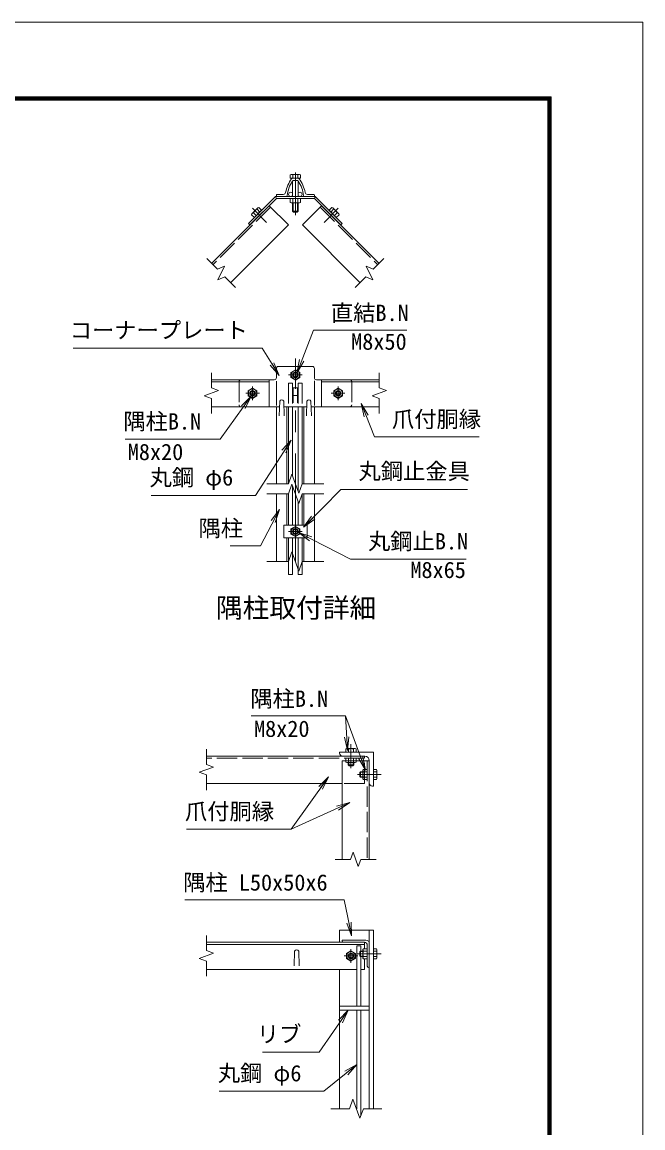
# Model space of a CAD drawing. Units: millimetres, scale not verified. Extents: x -4200 to 4200, y -2970 to 2970.
# Drawn here: x 2371 to 4200, y -286 to 2970 of the extents above; entities that cross this region are included whole.
import ezdxf
from ezdxf.enums import TextEntityAlignment as Align

# ---------------------------------------------------------------- set-up
doc = ezdxf.new("R2010")
doc.units = ezdxf.units.MM
doc.header["$LTSCALE"] = 10
doc.linetypes.add('DASHED', pattern=[7.5, 6, -1.5])
doc.linetypes.add('USER1', pattern=[50.8, 31.75, -6.35, 6.35, -6.35])
doc.layers.add('0-0_D-TTL-TXT', color=7, linetype='Continuous')
for name, color, linetype, lineweight in [('0-1_D-STR1', 1, 'Continuous', 18), ('0-2_D-BMK', 2, 'USER1', 13), ('0-3_D-STR-DIM', 7, 'Continuous', 13), ('0-4_D-STR3', 3, 'Continuous', 13), ('0-8_D-STR-TXT', 7, 'Continuous', 13), ('0-9_0', 7, 'Continuous', 18), ('0-B_D-TTL', 7, 'Continuous', 18)]:
    doc.layers.add(name, color=color, linetype=linetype, lineweight=lineweight)
doc.styles.add('ＭＳ ゴシック', font='')
doc.styles.get('ＭＳ ゴシック').set_extended_font_data('MS Gothic')

# ---------------------------------------------------------------- blocks, each defined once
blk = doc.blocks.new('_Open')
at = {"layer": '0-9_0'}
blk.add_line((-10, 1.667), (0, 0), dxfattribs=at)
blk.add_lwpolyline([(-10, -1.667), (0, 0), (-10, 0)], dxfattribs=at)

msp = doc.modelspace()

# ---------------------------------------------------------------- linework, layer by layer
at = {"layer": '0-1_D-STR1'}
for p, q in [((3169.04, 2510.76), (3182.99, 2510.76)), ((3171.51, 2503.76), (3180.52, 2503.76)), ((3120.02, 2459.76), (3120.02, 2456.76)), ((3148.84, 2456.76), (3120.02, 2456.76)), ((3140.38, 2462.76), (3123.02, 2462.76)), ((3203.19, 2456.76), (3232.02, 2456.76)), ((3211.65, 2462.76), (3229.02, 2462.76)), ((3232.02, 2459.76), (3232.02, 2456.76)), ((3098.8, 2429.15), (2929.1, 2259.44)), ((3253.23, 2429.15), (3196.66, 2372.58)), ((3253.23, 2429.15), (3422.93, 2259.44)), ((3196.66, 2372.58), (3366.37, 2202.87)), ((2928.91, 1916.98), (3098.8, 1916.98)), ((2928.91, 1910.98), (3098.8, 1910.98)), ((3098.8, 1916.98), (3098.8, 1836.98)), ((3253.23, 1916.98), (3253.23, 1836.98)), ((3253.23, 1916.98), (3423.12, 1916.98)), ((3253.23, 1910.98), (3423.12, 1910.98)), ((2928.91, 1836.98), (3098.8, 1836.98)), ((3120.02, 1610.72), (3120.02, 1836.98)), ((3130.02, 1853.73), (3128.52, 1810.73)), ((3142.02, 1853.73), (3143.52, 1810.73)), ((3151.02, 1610.72), (3151.02, 1836.98)), ((3201.02, 1610.72), (3201.02, 1836.98)), ((3210.02, 1853.73), (3208.52, 1810.73)), ((3222.02, 1853.73), (3223.52, 1810.73)), ((3232.02, 1610.72), (3232.02, 1836.98)), ((3253.23, 1836.98), (3423.12, 1836.98)), ((3120.02, 1381.76), (3120.02, 1580.72)), ((3151.02, 1488.91), (3151.02, 1580.72)), ((3201.02, 1488.91), (3201.02, 1580.72)), ((3232.02, 1381.76), (3232.02, 1580.72)), ((3151.02, 1381.76), (3151.02, 1450.91)), ((3201.02, 1381.76), (3201.02, 1450.91)), ((3306, 820.23), (3406, 820.23)), ((3306, 817.23), (3306, 820.23)), ((3406, 820.23), (3406, 720.23)), ((3380, 808.23), (2914, 808.23)), ((3314, 794.23), (3314, 504.23)), ((3381, 808.23), (3315, 808.23)), ((3394, 729.23), (3394, 795.23)), ((3314, 728.23), (2914, 728.23)), ((3406, 720.23), (3403, 720.23)), ((3306, 260.06), (3306, 296.06)), ((3306, 296.06), (3406, 296.06)), ((3394, 296.06), (3394, -229.94)), ((3406, 296.06), (3406, -229.94)), ((3384, 266.06), (3314, 266.06)), ((3314, 264.06), (3314, 266.06)), ((3380, 260.06), (2914, 260.06)), ((3380, 254.06), (2914, 254.06)), ((3174, 233.8), (3172.5, 190.8)), ((3186, 233.8), (3187.5, 190.8)), ((3379, 260.06), (3318, 260.06)), ((3380, 241.07), (3380, 260.06)), ((3388, 190.06), (3388, 251.06)), ((3394, 186.06), (3394, 256.06)), ((3380, 180.06), (3380, 211.04)), ((3357.27, 180.06), (2914, 180.06)), ((3306, -229.94), (3306, 180.06)), ((3380, 180.06), (3369.27, 180.06)), ((3392, 186.06), (3394, 186.06)), ((3306, 72.06), (3394, 72.06)), ((3306, 60.06), (3394, 60.06))]:
    msp.add_line(p, q, dxfattribs=at)
at = {"layer": '0-1_D-STR1', "linetype": 'DASHED'}
for p, q in [((3103.05, 2424.9), (2933.34, 2255.2)), ((3248.99, 2424.9), (3418.69, 2255.2)), ((3380, 802.23), (2914, 802.23)), ((3380, 728.23), (3380, 808.23)), ((3388, 794.23), (3388, 504.23)), ((3380, 728.23), (3314, 728.23))]:
    msp.add_line(p, q, dxfattribs=at)
at = {"layer": '0-1_D-STR1'}
for points in [[(3098.8, 2429.15), (3155.37, 2372.58), (2985.67, 2202.87)], [(3314, 794.23), (3394, 794.23), (3394, 504.23)]]:
    msp.add_lwpolyline(points, dxfattribs=at)
for centre, radius, start, end in [((3251.02, 2446.76), 106, 144.25644, 168.25596), ((3169.04, 2505.76), 5, 90, 144.25644), ((3182.99, 2505.76), 5, 35.74356, 90), ((3101.02, 2446.76), 106, 11.74404, 35.74356), ((3251.02, 2446.76), 100, 146.81334, 172.74916), ((3171.51, 2498.76), 5, 90, 146.81334), ((3180.52, 2498.76), 5, 33.18666, 90), ((3101.02, 2446.76), 100, 7.25084, 33.18666), ((3123.02, 2459.76), 3, 90, 180), ((3140.38, 2469.76), 7, 270, 348.25596), ((3148.84, 2459.76), 3, 270, 352.74916), ((3203.19, 2459.76), 3, 187.25084, 270), ((3211.65, 2469.76), 7, 191.74404, 270), ((3229.02, 2459.76), 3, 0, 90), ((3136.02, 1851.23), 6.5, 22.61986, 157.38014), ((3216.02, 1851.23), 6.5, 22.61986, 157.38014), ((3315, 817.23), 9, 180, 270), ((3381, 795.23), 13, 360, 90), ((3403, 729.23), 9, 180, 270), ((3318, 264.06), 4, 180, 270), ((3384, 256.06), 10, 0, 90), ((3180, 231.3), 6.5, 22.61986, 157.38014), ((3379, 251.06), 9, 0, 90), ((3392, 190.06), 4, 180, 270)]:
    msp.add_arc(centre, radius, start, end, dxfattribs=at)
at = {"layer": '0-2_D-BMK'}
for p, q in [((3176.02, 2527.5), (3176.02, 2401.12)), ((3049.77, 2421.61), (3091.27, 2380.11)), ((3302.26, 2421.61), (3260.76, 2380.11)), ((3176.02, 1381.76), (3176.02, 1979.71)), ((3196.02, 1930.98), (3156.02, 1930.98)), ((3050.02, 1896.98), (3050.02, 1856.98)), ((3302.02, 1896.98), (3302.02, 1856.98)), ((3070.02, 1876.98), (3030.02, 1876.98)), ((3322.02, 1876.98), (3282.02, 1876.98)), ((3196.02, 1469.91), (3156.02, 1469.91)), ((3340, 773.23), (3340, 843.23)), ((3359, 754.23), (3429, 754.23)), ((3340, 200.06), (3340, 240.06)), ((3360, 220.06), (3320, 220.06)), ((3359, 226.06), (3429, 226.06)), ((3418, 226.06), (3382, 226.06))]:
    msp.add_line(p, q, dxfattribs=at)
at = {"layer": '0-3_D-STR-DIM'}
for p, q in [((2914.96, 2273.58), (2946.5, 2242.04)), ((2946.5, 2242.04), (2966.89, 2251.55)), ((2966.89, 2251.55), (2947.87, 2210.76)), ((3437.08, 2273.58), (3405.53, 2242.04)), ((2947.87, 2210.76), (2968.26, 2220.27)), ((2968.26, 2220.27), (2999.81, 2188.73)), ((3383.77, 2220.27), (3352.22, 2188.73)), ((2928.91, 1937.24), (2928.91, 1892.63)), ((3423.12, 1937.24), (3423.12, 1892.63)), ((3423.12, 1892.63), (3444.26, 1884.93)), ((2928.91, 1861.85), (2928.91, 1817.24)), ((3444.26, 1884.93), (3401.98, 1869.54)), ((3401.98, 1869.54), (3423.12, 1861.85)), ((3423.12, 1861.85), (3423.12, 1817.24)), ((3155.49, 1610.72), (3165.76, 1638.92)), ((3165.76, 1638.92), (3186.28, 1582.53)), ((3092.02, 1610.72), (3155.49, 1610.72)), ((3186.28, 1582.53), (3196.54, 1610.72)), ((3196.54, 1610.72), (3260.02, 1610.72)), ((3092.02, 1580.72), (3155.49, 1580.72)), ((3196.54, 1580.72), (3260.02, 1580.72)), ((3155.49, 1381.76), (3165.76, 1409.95)), ((3165.76, 1409.95), (3186.28, 1353.57)), ((3092.02, 1381.76), (3155.49, 1381.76)), ((3186.28, 1353.57), (3196.54, 1381.76)), ((3196.54, 1381.76), (3260.02, 1381.76)), ((2914, 828.49), (2914, 783.88)), ((2914, 753.09), (2914, 708.49)), ((3338.35, 504.23), (3346.04, 525.37)), ((3346.04, 525.37), (3361.43, 483.08)), ((3293.74, 504.23), (3338.35, 504.23)), ((3361.43, 483.08), (3369.13, 504.23)), ((3369.13, 504.23), (3413.74, 504.23)), ((2914, 280.32), (2914, 235.71)), ((2914, 204.93), (2914, 160.32)), ((3335.48, -229.94), (3281, -229.94)), ((3431, -229.94), (3376.52, -229.94))]:
    msp.add_line(p, q, dxfattribs=at)
for points in [[(3405.53, 2242.04), (3385.14, 2251.55), (3404.16, 2210.76), (3383.77, 2220.27)], [(2928.91, 1892.63), (2950.06, 1884.93), (2907.77, 1869.54), (2928.91, 1861.85)], [(3155.49, 1580.72), (3165.76, 1608.92), (3186.28, 1552.53), (3196.54, 1580.72)], [(2914, 783.88), (2935.14, 776.18), (2892.86, 760.79), (2914, 753.09)], [(2914, 235.71), (2935.14, 228.01), (2892.86, 212.62), (2914, 204.93)], [(3376.52, -229.94), (3366.26, -258.13), (3345.74, -201.75), (3335.48, -229.94)]]:
    msp.add_lwpolyline(points, dxfattribs=at)
at = {"layer": '0-4_D-STR3'}
for p, q in [((3163.42, 2521.36), (3161.01, 2519.97)), ((3161.01, 2510.76), (3161.01, 2519.97)), ((3191.03, 2510.76), (3161.01, 2510.76)), ((3188.62, 2521.36), (3163.42, 2521.36)), ((3168.51, 2510.76), (3168.51, 2519.97)), ((3183.52, 2510.76), (3183.52, 2519.97)), ((3188.62, 2521.36), (3191.03, 2519.97)), ((3191.03, 2510.76), (3191.03, 2519.97)), ((3168.02, 2502.34), (3168.02, 2456.76)), ((3184.02, 2502.34), (3184.02, 2456.76)), ((3117.37, 2456.76), (3037.71, 2377.1)), ((3120.02, 2450.36), (3042.23, 2372.58)), ((3117.37, 2456.76), (3234.67, 2456.76)), ((3120.02, 2450.36), (3117.37, 2456.76)), ((3120.02, 2450.36), (3232.02, 2450.36)), ((3161.01, 2450.36), (3161.01, 2438.81)), ((3161.01, 2450.36), (3191.03, 2450.36)), ((3168.51, 2450.36), (3168.51, 2438.81)), ((3183.52, 2450.36), (3183.52, 2438.81)), ((3191.03, 2450.36), (3191.03, 2438.81)), ((3232.02, 2450.36), (3234.67, 2456.76)), ((3232.02, 2450.36), (3309.8, 2372.58)), ((3234.67, 2456.76), (3314.32, 2377.1)), ((3065.64, 2423.42), (3047.96, 2405.74)), ((3076.61, 2416), (3055.38, 2394.77)), ((3071.3, 2410.7), (3063.13, 2418.86)), ((3068.44, 2424.17), (3065.64, 2423.42)), ((3076.61, 2416), (3068.44, 2424.17)), ((3161.01, 2438.81), (3163.52, 2437.36)), ((3163.52, 2437.36), (3188.52, 2437.36)), ((3168.02, 2437.36), (3168.02, 2413.16)), ((3169.52, 2437.36), (3169.52, 2411.66)), ((3181.62, 2410.76), (3170.42, 2410.76)), ((3184.02, 2413.16), (3181.62, 2410.76)), ((3182.52, 2437.36), (3182.52, 2411.66)), ((3184.02, 2437.36), (3184.02, 2413.16)), ((3191.03, 2438.81), (3188.52, 2437.36)), ((3275.42, 2416), (3296.65, 2394.77)), ((3280.73, 2410.7), (3288.9, 2418.86)), ((3286.39, 2423.42), (3304.07, 2405.74)), ((3047.21, 2402.94), (3047.96, 2405.74)), ((3055.38, 2394.77), (3047.21, 2402.94)), ((3060.69, 2400.08), (3052.52, 2408.25)), ((3291.35, 2400.08), (3299.51, 2408.25)), ((3042.23, 2372.58), (3037.71, 2377.1)), ((3309.8, 2372.58), (3314.32, 2377.1)), ((3126.02, 1955.98), (3226.02, 1955.98)), ((3120.02, 1949.98), (3120.02, 1922.98)), ((3232.02, 1949.98), (3232.02, 1922.98)), ((3016.02, 1916.98), (3114.02, 1916.98)), ((3050.02, 1891.99), (3037.02, 1884.48)), ((3063.02, 1884.48), (3050.02, 1891.99)), ((3120.02, 1840.98), (3120.02, 1912.98)), ((3170.02, 1892.98), (3170.02, 1848.92)), ((3182.02, 1892.98), (3170.02, 1892.98)), ((3182.02, 1892.98), (3182.02, 1848.92)), ((3232.02, 1840.98), (3232.02, 1913.17)), ((3238.02, 1916.98), (3336.02, 1916.98)), ((3302.02, 1891.99), (3289.02, 1884.48)), ((3315.02, 1884.48), (3302.02, 1891.99)), ((3037.02, 1884.48), (3037.02, 1869.47)), ((3037.02, 1869.47), (3050.02, 1861.96)), ((3050.02, 1861.96), (3063.02, 1869.47)), ((3063.02, 1869.47), (3063.02, 1884.48)), ((3182.02, 1870.32), (3170.02, 1870.32)), ((3289.02, 1884.48), (3289.02, 1869.47)), ((3289.02, 1869.47), (3302.02, 1861.96)), ((3302.02, 1861.96), (3315.02, 1869.47)), ((3315.02, 1869.47), (3315.02, 1884.48)), ((3016.02, 1836.98), (3129.43, 1836.98)), ((3142.6, 1836.98), (3209.43, 1836.98)), ((3156.02, 1836.98), (3156.02, 1612.16)), ((3168.02, 1836.98), (3168.02, 1632.7)), ((3184.02, 1836.98), (3184.02, 1588.75)), ((3196.02, 1836.98), (3196.02, 1609.29)), ((3222.6, 1836.98), (3336.02, 1836.98)), ((3168.02, 1602.7), (3168.02, 1488.91)), ((3156.02, 1582.16), (3156.02, 1488.91)), ((3196.02, 1579.29), (3196.02, 1488.91)), ((3184.02, 1558.75), (3184.02, 1488.91)), ((3141.62, 1488.91), (3210.42, 1488.91)), ((3176.02, 1484.92), (3163.02, 1477.41)), ((3163.02, 1477.41), (3163.02, 1462.4)), ((3189.02, 1477.41), (3176.02, 1484.92)), ((3189.02, 1462.4), (3189.02, 1477.41)), ((3210.42, 1488.91), (3210.42, 1450.91)), ((3156.02, 1450.91), (3156.02, 1343.51)), ((3163.02, 1462.4), (3176.02, 1454.9)), ((3168.02, 1450.91), (3168.02, 1343.51)), ((3176.02, 1454.9), (3189.02, 1462.4)), ((3184.02, 1450.91), (3184.02, 1343.51)), ((3196.02, 1450.91), (3196.02, 1343.51)), ((3156.02, 1343.51), (3168.02, 1343.51)), ((3184.02, 1343.51), (3196.02, 1343.51)), ((3327.4, 830.83), (3324.99, 829.43)), ((3324.99, 820.23), (3324.99, 829.43)), ((3355.01, 820.23), (3324.99, 820.23)), ((3352.6, 830.83), (3327.4, 830.83)), ((3332.49, 820.23), (3332.49, 829.43)), ((3347.51, 820.23), (3347.51, 829.43)), ((3352.6, 830.83), (3355.01, 829.43)), ((3355.01, 820.23), (3355.01, 829.43)), ((3324.99, 802.23), (3324.99, 790.68)), ((3324.99, 802.23), (3355.01, 802.23)), ((3324.99, 790.68), (3327.5, 789.23)), ((3327.5, 789.23), (3352.5, 789.23)), ((3332, 789.23), (3332, 782.63)), ((3332.49, 802.23), (3332.49, 790.68)), ((3333.5, 789.23), (3333.5, 781.13)), ((3348, 782.63), (3345.6, 780.23)), ((3346.5, 789.23), (3346.5, 781.13)), ((3347.51, 802.23), (3347.51, 790.68)), ((3348, 789.23), (3348, 782.63)), ((3355.01, 790.68), (3352.5, 789.23)), ((3355.01, 802.23), (3355.01, 790.68)), ((3345.6, 780.23), (3334.4, 780.23)), ((3368.4, 762.23), (3366, 759.83)), ((3366, 759.83), (3366, 748.63)), ((3375, 760.73), (3366.9, 760.73)), ((3368.4, 762.23), (3368.4, 746.23)), ((3375, 762.23), (3368.4, 762.23)), ((3375, 741.73), (3375, 766.73)), ((3388, 761.73), (3376.45, 761.73)), ((3388, 739.21), (3388, 769.24)), ((3406, 769.24), (3415.21, 769.24)), ((3406, 769.24), (3406, 739.21)), ((3406, 761.73), (3415.21, 761.73)), ((3416.6, 766.83), (3415.21, 769.24)), ((3416.6, 766.83), (3416.6, 741.63)), ((3368.4, 746.23), (3366, 748.63)), ((3375, 747.73), (3366.9, 747.73)), ((3375, 746.23), (3368.4, 746.23)), ((3388, 746.72), (3376.45, 746.72)), ((3406, 746.72), (3415.21, 746.72)), ((3406, 739.21), (3415.21, 739.21)), ((3416.6, 741.63), (3415.21, 739.21)), ((3357.27, 250.06), (3357.27, 72.06)), ((3369.27, 250.06), (3357.27, 250.06)), ((3368.4, 234.06), (3366, 231.66)), ((3366, 231.66), (3366, 220.46)), ((3375, 232.56), (3366.9, 232.56)), ((3375, 234.06), (3368.4, 234.06)), ((3369.27, 250.06), (3369.27, 234.06)), ((3376.45, 241.07), (3375, 238.56)), ((3375, 213.56), (3375, 238.56)), ((3388, 241.07), (3376.45, 241.07)), ((3388, 233.56), (3376.45, 233.56)), ((3388, 211.04), (3388, 241.07)), ((3406, 241.07), (3406, 211.04)), ((3406, 241.07), (3415.21, 241.07)), ((3406, 233.56), (3415.21, 233.56)), ((3416.6, 238.66), (3415.21, 241.07)), ((3416.6, 238.66), (3416.6, 213.46)), ((3375, 219.56), (3366.9, 219.56)), ((3375, 218.06), (3368.4, 218.06)), ((3369.27, 218.06), (3369.27, 72.06)), ((3376.45, 211.04), (3375, 213.56)), ((3388, 218.55), (3376.45, 218.55)), ((3388, 211.04), (3376.45, 211.04)), ((3406, 218.55), (3415.21, 218.55)), ((3406, 211.04), (3415.21, 211.04)), ((3416.6, 213.46), (3415.21, 211.04)), ((3357.27, 60.06), (3357.27, -229.94)), ((3369.27, 60.06), (3369.27, -249.88))]:
    msp.add_line(p, q, dxfattribs=at)
at = {"layer": '0-4_D-STR3', "linetype": 'DASHED'}
for p, q in [((3010.02, 1910.98), (3010.02, 1842.98)), ((3156.02, 1906.98), (3156.02, 1836.98)), ((3156.02, 1906.98), (3168.02, 1906.98)), ((3168.02, 1906.98), (3168.02, 1836.98)), ((3196.02, 1906.98), (3184.02, 1906.98)), ((3184.02, 1906.98), (3184.02, 1836.98)), ((3196.02, 1906.98), (3196.02, 1836.98)), ((3342.02, 1910.98), (3342.02, 1842.98))]:
    msp.add_line(p, q, dxfattribs=at)
at = {"layer": '0-4_D-STR3'}
for points in [[(3184.02, 2413.16), (3168.02, 2413.16), (3170.42, 2410.76)], [(3275.42, 2416), (3283.59, 2424.17), (3286.39, 2423.42)], [(3296.65, 2394.77), (3304.82, 2402.94), (3304.07, 2405.74)], [(3141.62, 1488.91), (3141.62, 1450.91), (3210.42, 1450.91)], [(3348, 782.63), (3332, 782.63), (3334.4, 780.23)], [(3388, 769.24), (3376.45, 769.24), (3375, 766.73)], [(3388, 739.21), (3376.45, 739.21), (3375, 741.73)], [(3368.4, 234.06), (3368.4, 218.06), (3366, 220.46)]]:
    msp.add_lwpolyline(points, dxfattribs=at)
for points in [[(3189.02, 1938.48), (3176.02, 1945.99), (3163.02, 1938.48), (3163.02, 1923.47), (3176.02, 1915.96), (3189.02, 1923.47)], [(3353, 227.56), (3340, 235.07), (3327, 227.56), (3327, 212.55), (3340, 205.04), (3353, 212.55)]]:
    msp.add_lwpolyline(points, close=True, dxfattribs=at)
for centre, radius in [((3162.02, 2462.76), 6), ((3190.02, 2462.76), 6), ((3176.02, 1930.98), 12.5), ((3176.02, 1930.98), 8), ((3176.02, 1930.98), 5.6), ((3050.02, 1876.98), 12.5), ((3302.02, 1876.98), 12.5), ((3050.02, 1876.98), 8), ((3050.02, 1876.98), 5.6), ((3302.02, 1876.98), 8), ((3302.02, 1876.98), 5.6), ((3176.02, 1469.91), 12.5), ((3176.02, 1469.91), 8), ((3176.02, 1469.91), 5.6), ((3340, 220.06), 12.5), ((3340, 220.06), 8), ((3340, 220.06), 5.6)]:
    msp.add_circle(centre, radius, dxfattribs=at)
for centre, radius, start, end in [((3164.76, 2514.48), 6.64, 55.61585, 124.38415), ((3176.02, 2496.29), 24.84, 72.4121, 107.5879), ((3187.27, 2514.48), 6.64, 55.61585, 124.38415), ((3074.57, 2396.81), 24.84, 117.4121, 152.5879), ((3069.66, 2417.64), 6.64, 100.61585, 169.38416), ((3164.76, 2444.29), 6.64, 235.61585, 304.38416), ((3176.02, 2462.49), 24.84, 252.4121, 287.5879), ((3187.27, 2444.29), 6.64, 235.61586, 304.38414), ((3282.37, 2417.64), 6.64, 10.61584, 79.38415), ((3277.46, 2396.81), 24.84, 27.4121, 62.5879), ((3053.74, 2401.72), 6.64, 100.61586, 169.38414), ((3298.29, 2401.72), 6.64, 10.61586, 79.38414), ((3126.02, 1949.98), 6, 90, 180), ((3226.02, 1949.98), 6, 0, 90), ((3114.02, 1922.98), 6, 270, 0), ((3238.02, 1922.98), 6, 180, 270), ((3328.74, 823.95), 6.64, 55.61585, 124.38415), ((3340, 805.76), 24.84, 72.4121, 107.5879), ((3351.26, 823.95), 6.64, 55.61585, 124.38415), ((3328.74, 796.16), 6.64, 235.61585, 304.38416), ((3340, 814.35), 24.84, 252.4121, 287.5879), ((3351.26, 796.16), 6.64, 235.61586, 304.38414), ((3381.93, 765.48), 6.64, 145.61586, 214.38414), ((3400.13, 754.23), 24.84, 162.4121, 197.5879), ((3409.72, 765.48), 6.64, 325.61585, 34.38415), ((3391.53, 754.23), 24.84, 342.4121, 17.5879), ((3381.93, 742.97), 6.64, 145.61584, 214.38415), ((3409.72, 742.97), 6.64, 325.61585, 34.38415), ((3381.93, 237.31), 6.64, 145.61586, 214.38414), ((3400.13, 226.06), 24.84, 162.4121, 197.5879), ((3409.72, 237.31), 6.64, 325.61585, 34.38415), ((3391.53, 226.06), 24.84, 342.4121, 17.5879), ((3381.93, 214.8), 6.64, 145.61584, 214.38415), ((3409.72, 214.8), 6.64, 325.61585, 34.38415)]:
    msp.add_arc(centre, radius, start, end, dxfattribs=at)
at = {"layer": '0-4_D-STR3', "linetype": 'DASHED'}
for centre, start, end in [((3016.02, 1910.98), 90, 180), ((3336.02, 1910.98), 0, 90), ((3016.02, 1842.98), 180, 270), ((3336.02, 1842.98), 270, 0)]:
    msp.add_arc(centre, 6, start, end, dxfattribs=at)
at = {"layer": '0-8_D-STR-TXT'}
for p, q in [((3323.63, 926.98), (3329.67, 826.56)), ((3164, 593.15), (3334.68, 670.92))]:
    msp.add_line(p, q, dxfattribs=at)
for points in [[(3504.93, 2062.64), (3229.38, 2062.64), (3180.93, 1938.35)], [(2521.53, 2009.99), (3077.79, 2009.99), (3127.66, 1931.26)], [(2674.34, 1742.11), (2954.35, 1742.11), (3044.91, 1867)], [(3717.92, 1748.29), (3408.88, 1748.29), (3370.94, 1845.46)], [(2750.98, 1575.83), (3059.01, 1575.83), (3162.67, 1737.39)], [(3683.25, 1593.78), (3310.49, 1593.78), (3201.69, 1483.85)], [(2984.43, 1427.33), (3073.09, 1427.33), (3128.15, 1532.7)], [(3679.38, 1388.72), (3338.61, 1388.72), (3187.41, 1465.87)], [(3046.31, 926.98), (3323.63, 926.98), (3381.56, 768.63)], [(2854.96, 593.15), (3164, 593.15), (3272.5, 745.82)], [(2850.61, 385.32), (3320.31, 385.32), (3341.36, 280.86)], [(3078.99, -63.11), (3246.66, -63.11), (3330.6, 58.41)], [(2951.96, -178.63), (3259.99, -178.63), (3355.72, -100.63)]]:
    msp.add_lwpolyline(points, dxfattribs=at)
at = {"layer": '0-B_D-TTL', "color": 2}
msp.add_lwpolyline([(-4200, 2970), (4200, 2970), (4200, -2970), (-4200, -2970)], close=True, dxfattribs=at)
at = {"layer": '0-B_D-TTL'}
for points in [[(-3930, 2750), (3930, 2750), (3930, -2750), (-3930, -2750)], [(-3927.5, 2747.5), (3927.5, 2747.5), (3927.5, -2747.5), (-3927.5, -2747.5)], [(-3925, 2745), (3925, 2745), (3925, -2745), (-3925, -2745)], [(-3922.5, 2742.5), (3922.5, 2742.5), (3922.5, -2742.5), (-3922.5, -2742.5)], [(-3920, 2740), (3920, 2740), (3920, -2740), (-3920, -2740)]]:
    msp.add_lwpolyline(points, close=True, dxfattribs=at)

# ---------------------------------------------------------------- block references
at = {"layer": '0-8_D-STR-TXT', "xscale": 4, "yscale": 4}
for p, rotation in [((3128.73, 1929.57), 302.35352), ((3180.2, 1936.49), 248.70302), ((3046.08, 1868.62), 54.05425), ((3370.22, 1847.32), 111.32593), ((3163.75, 1739.07), 57.31418), ((3129.08, 1534.47), 62.4069), ((3200.28, 1482.42), 225.29487), ((3185.62, 1466.78), 152.96685), ((3329.79, 824.57), 273.44298), ((3382.25, 766.75), 290.09456), ((3273.66, 747.45), 54.59875), ((3336.5, 671.75), 24.49506), ((3341.75, 278.9), 281.3911), ((3331.73, 60.06), 55.36729), ((3357.27, -99.37), 39.17151)]:
    msp.add_blockref('_Open', p, dxfattribs=dict(at, rotation=rotation))

# ---------------------------------------------------------------- texts
at = {"layer": '0-0_D-TTL-TXT', "style": 'ＭＳ ゴシック'}
msp.add_text('隅柱取付詳細', height=57.7, dxfattribs=at).set_placement((2942.11, 1198.88), align=Align.BOTTOM_LEFT)
at = {"layer": '0-8_D-STR-TXT', "style": 'ＭＳ ゴシック'}
for s, p in [('直結B.N', (3280.81, 2075.23)), ('コーナープレート', (2511.38, 2024.22)), ('M8x50', (3340.44, 1990.65)), ('隅柱B.N', (2669.27, 1755.71)), ('爪付胴縁', (3460.82, 1762.27)), ('M8x20', (2682.25, 1665.7)), ('丸鋼止金具', (3362.18, 1609.03)), ('丸鋼 φ6', (2746.66, 1590.7)), ('隅柱', (2890.69, 1440.93)), ('丸鋼止B.N', (3390.29, 1402.57)), ('M8x65', (3514.9, 1318.4)), ('隅柱B.N', (3043.51, 939.06)), ('M8x20', (3054.21, 850.58)), ('爪付胴縁', (2850.89, 607.14)), ('隅柱 L50x50x6', (2845.53, 397.91)), ('リブ', (3062.75, -48.75)), ('丸鋼 φ6', (2947.64, -163.76))]:
    msp.add_text(s, height=48.09, dxfattribs=at).set_placement(p, align=Align.BOTTOM_LEFT)

doc.saveas('drawing.dxf')
